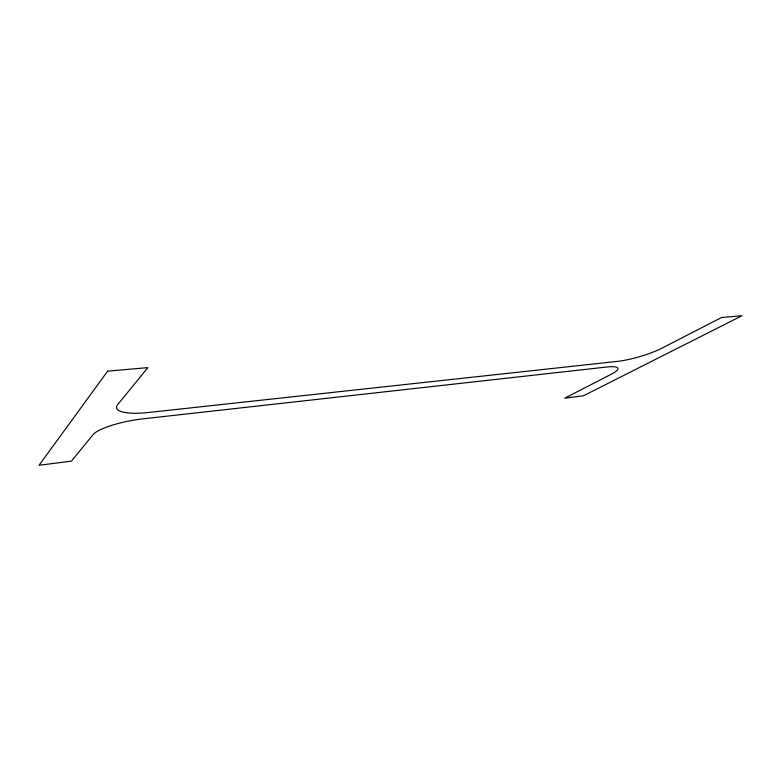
<?xml version="1.0" encoding="UTF-8"?>
<svg xmlns="http://www.w3.org/2000/svg" width="781" height="781" viewBox="0 0 781 781"><rect width="100%" height="100%" fill="white"/><g stroke="black" fill="none" stroke-linecap="round" stroke-linejoin="round"><path stroke-width="1.17" d="M107.651 371.131L39.05 465.271L71.422 461.132L93.066 434.675A40.807 9.265 -10.6 0 1 142.962 418.841L606.681 367.031A31.328 5.789 -15.7 0 1 611.142 374.304L564.741 398.164L583.495 395.772L741.95 315.729L721.527 317.516L662.073 348.101A33.642 6.492 -16.4 0 1 617.4 361.388L148.829 412.446A43.902 10.954 -10.7 0 1 117.765 404.48L147.912 367.617L107.651 371.131"/></g></svg>
